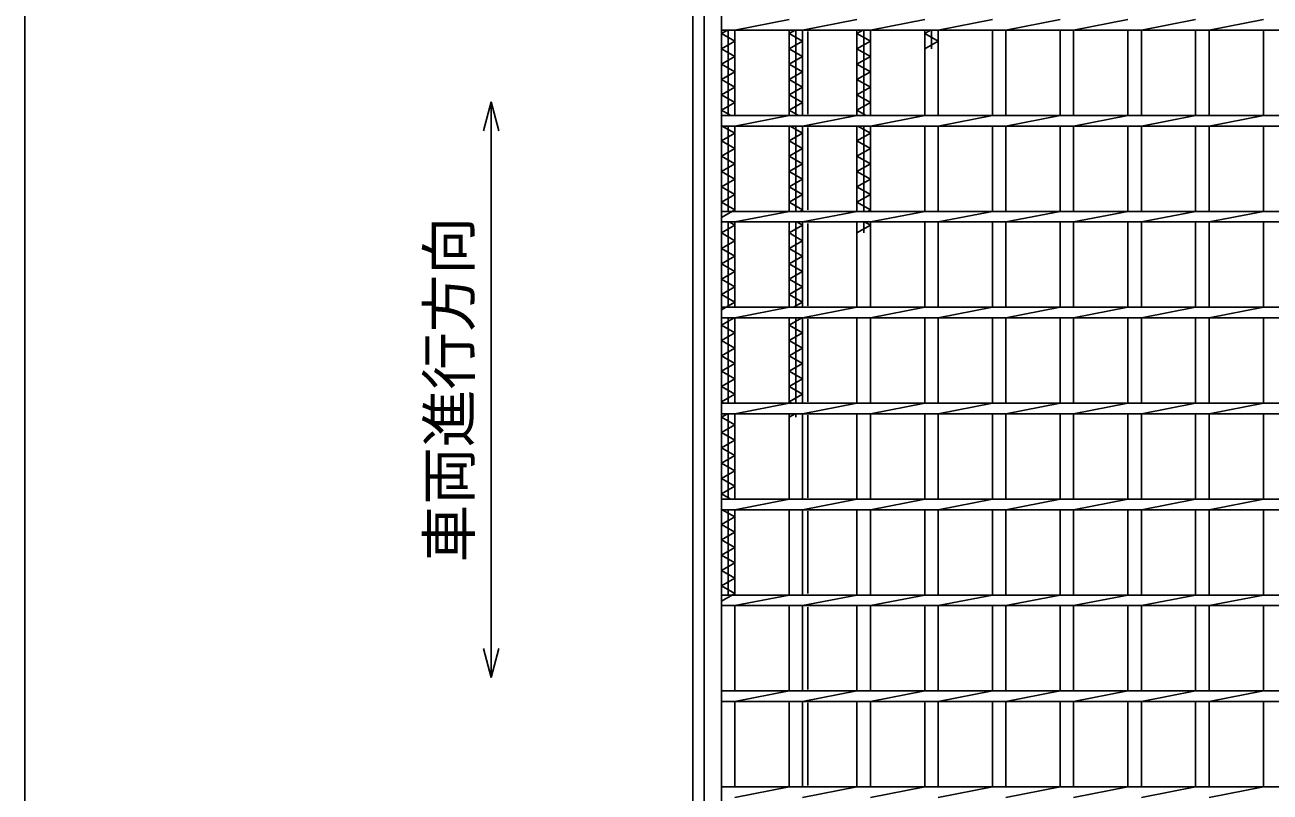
# Model space of a CAD drawing. Units: millimetres, scale not verified. Extents: x -1820 to 1731, y -1282 to 1054.
# Drawn here: x -1729 to -1080, y 4 to 404 of the extents above; entities that cross this region are included whole.
import ezdxf
from ezdxf.enums import TextEntityAlignment as Align

# ---------------------------------------------------------------- set-up
doc = ezdxf.new("R2010")
doc.units = ezdxf.units.MM
doc.header["$LTSCALE"] = 10
for name, color, linetype, lineweight in [('0_2', 150, 'Continuous', 25), ('16', 3, 'Continuous', 25), ('19', 6, 'Continuous', 25)]:
    doc.layers.add(name, color=color, linetype=linetype, lineweight=lineweight)
doc.styles.add('ベクトル', font='')
doc.styles.get('ベクトル').set_extended_font_data('ベクトル')

msp = doc.modelspace()

# ---------------------------------------------------------------- linework, layer by layer
at = {"layer": '0_2'}
msp.add_line((-1729, -1146.5), (-1729, 1053.5), dxfattribs=at)
at = {"layer": '0_2', "color": 4}
for p, q in [((-1486, 363.83), (-1490, 348.83)), ((-1482, 348.83), (-1486, 363.83)), ((-1486, 363.83), (-1486, 63.83)), ((-1486, 63.83), (-1490, 78.83)), ((-1482, 78.83), (-1486, 63.83))]:
    msp.add_line(p, q, dxfattribs=at)
at = {"layer": '16'}
for p, q in [((-1366, -291.5), (-1366, 599.5)), ((-1366, 401.25), (-1366, 406.75)), ((-1359, 401.25), (-1330.7, 406.75)), ((-1323.7, 401.25), (-1295.4, 406.75)), ((-1288.4, 401.25), (-1260.1, 406.75)), ((-1253.1, 401.25), (-1224.8, 406.75)), ((-1217.8, 401.25), (-1189.5, 406.75)), ((-1182.5, 401.25), (-1154.2, 406.75)), ((-1147.2, 401.25), (-1118.9, 406.75)), ((-1111.9, 401.25), (-1083.6, 406.75)), ((-1366, 401.25), (-476, 401.25)), ((-1366, 399.5), (-1362.94, 401.25)), ((-1359, 395.5), (-1366, 399.5)), ((-1362.5, 356.75), (-1362.5, 401.25)), ((-1359, 356.75), (-1359, 401.25)), ((-1330.7, 356.75), (-1330.7, 401.25)), ((-1330.7, 399.5), (-1327.64, 401.25)), ((-1323.7, 395.5), (-1330.7, 399.5)), ((-1327.2, 356.75), (-1327.2, 401.25)), ((-1323.7, 356.75), (-1323.7, 401.25)), ((-1295.4, 356.75), (-1295.4, 401.25)), ((-1295.4, 399.5), (-1292.34, 401.25)), ((-1288.4, 395.5), (-1295.4, 399.5)), ((-1291.9, 356.75), (-1291.9, 401.25)), ((-1288.4, 356.75), (-1288.4, 401.25)), ((-1260.1, 356.75), (-1260.1, 401.25)), ((-1260.1, 399.5), (-1257.04, 401.25)), ((-1253.1, 395.5), (-1260.1, 399.5)), ((-1256.6, 391.5), (-1256.6, 401.25)), ((-1253.1, 356.75), (-1253.1, 401.25)), ((-1224.8, 356.75), (-1224.8, 401.25)), ((-1217.8, 356.75), (-1217.8, 401.25)), ((-1189.5, 356.75), (-1189.5, 401.25)), ((-1182.5, 356.75), (-1182.5, 401.25)), ((-1154.2, 356.75), (-1154.2, 401.25)), ((-1147.2, 356.75), (-1147.2, 401.25)), ((-1118.9, 356.75), (-1118.9, 401.25)), ((-1111.9, 356.75), (-1111.9, 401.25)), ((-1083.6, 356.75), (-1083.6, 401.25)), ((-1366, 391.5), (-1359, 395.5)), ((-1359, 387.5), (-1366, 391.5)), ((-1330.7, 391.5), (-1323.7, 395.5)), ((-1323.7, 387.5), (-1330.7, 391.5)), ((-1295.4, 391.5), (-1288.4, 395.5)), ((-1288.4, 387.5), (-1295.4, 391.5)), ((-1260.1, 391.5), (-1253.1, 395.5)), ((-1366, 383.5), (-1359, 387.5)), ((-1359, 379.5), (-1366, 383.5)), ((-1330.7, 383.5), (-1323.7, 387.5)), ((-1323.7, 379.5), (-1330.7, 383.5)), ((-1295.4, 383.5), (-1288.4, 387.5)), ((-1288.4, 379.5), (-1295.4, 383.5)), ((-1366, 375.5), (-1359, 379.5)), ((-1330.7, 375.5), (-1323.7, 379.5)), ((-1295.4, 375.5), (-1288.4, 379.5)), ((-1359, 371.5), (-1366, 375.5)), ((-1366, 367.5), (-1359, 371.5)), ((-1323.7, 371.5), (-1330.7, 375.5)), ((-1330.7, 367.5), (-1323.7, 371.5)), ((-1288.4, 371.5), (-1295.4, 375.5)), ((-1295.4, 367.5), (-1288.4, 371.5)), ((-1359, 363.5), (-1366, 367.5)), ((-1366, 359.5), (-1359, 363.5)), ((-1323.7, 363.5), (-1330.7, 367.5)), ((-1330.7, 359.5), (-1323.7, 363.5)), ((-1288.4, 363.5), (-1295.4, 367.5)), ((-1295.4, 359.5), (-1288.4, 363.5)), ((-1361.19, 356.75), (-1366, 359.5)), ((-1325.89, 356.75), (-1330.7, 359.5)), ((-1290.59, 356.75), (-1295.4, 359.5)), ((-1366, 356.75), (-476, 356.75)), ((-1366, 351.25), (-1366, 356.75)), ((-1366, 351.25), (-476, 351.25)), ((-1359, 347.5), (-1365.56, 351.25)), ((-1362.5, 306.75), (-1362.5, 351.25)), ((-1359, 351.25), (-1330.7, 356.75)), ((-1359, 306.75), (-1359, 351.25)), ((-1330.7, 306.75), (-1330.7, 351.25)), ((-1323.7, 347.5), (-1330.26, 351.25)), ((-1327.2, 306.75), (-1327.2, 351.25)), ((-1323.7, 351.25), (-1295.4, 356.75)), ((-1323.7, 306.75), (-1323.7, 351.25)), ((-1295.4, 306.75), (-1295.4, 351.25)), ((-1288.4, 347.5), (-1294.96, 351.25)), ((-1291.9, 306.75), (-1291.9, 351.25)), ((-1288.4, 351.25), (-1260.1, 356.75)), ((-1288.4, 306.75), (-1288.4, 351.25)), ((-1260.1, 306.75), (-1260.1, 351.25)), ((-1253.1, 351.25), (-1224.8, 356.75)), ((-1253.1, 306.75), (-1253.1, 351.25)), ((-1224.8, 306.75), (-1224.8, 351.25)), ((-1217.8, 351.25), (-1189.5, 356.75)), ((-1217.8, 306.75), (-1217.8, 351.25)), ((-1189.5, 306.75), (-1189.5, 351.25)), ((-1182.5, 351.25), (-1154.2, 356.75)), ((-1182.5, 306.75), (-1182.5, 351.25)), ((-1154.2, 306.75), (-1154.2, 351.25)), ((-1147.2, 351.25), (-1118.9, 356.75)), ((-1147.2, 306.75), (-1147.2, 351.25)), ((-1118.9, 306.75), (-1118.9, 351.25)), ((-1111.9, 351.25), (-1083.6, 356.75)), ((-1111.9, 306.75), (-1111.9, 351.25)), ((-1083.6, 306.75), (-1083.6, 351.25)), ((-1366, 343.5), (-1359, 347.5)), ((-1330.7, 343.5), (-1323.7, 347.5)), ((-1295.4, 343.5), (-1288.4, 347.5)), ((-1359, 339.5), (-1366, 343.5)), ((-1366, 335.5), (-1359, 339.5)), ((-1323.7, 339.5), (-1330.7, 343.5)), ((-1330.7, 335.5), (-1323.7, 339.5)), ((-1288.4, 339.5), (-1295.4, 343.5)), ((-1295.4, 335.5), (-1288.4, 339.5)), ((-1359, 331.5), (-1366, 335.5)), ((-1366, 327.5), (-1359, 331.5)), ((-1323.7, 331.5), (-1330.7, 335.5)), ((-1330.7, 327.5), (-1323.7, 331.5)), ((-1288.4, 331.5), (-1295.4, 335.5)), ((-1295.4, 327.5), (-1288.4, 331.5)), ((-1359, 323.5), (-1366, 327.5)), ((-1323.7, 323.5), (-1330.7, 327.5)), ((-1288.4, 323.5), (-1295.4, 327.5)), ((-1366, 319.5), (-1359, 323.5)), ((-1359, 315.5), (-1366, 319.5)), ((-1330.7, 319.5), (-1323.7, 323.5)), ((-1323.7, 315.5), (-1330.7, 319.5)), ((-1295.4, 319.5), (-1288.4, 323.5)), ((-1288.4, 315.5), (-1295.4, 319.5)), ((-1366, 311.5), (-1359, 315.5)), ((-1359, 307.5), (-1366, 311.5)), ((-1330.7, 311.5), (-1323.7, 315.5)), ((-1323.7, 307.5), (-1330.7, 311.5)), ((-1295.4, 311.5), (-1288.4, 315.5)), ((-1288.4, 307.5), (-1295.4, 311.5)), ((-1366, 303.5), (-1359, 307.5)), ((-1366, 306.75), (-476, 306.75)), ((-1366, 301.25), (-1366, 306.75)), ((-1359, 301.25), (-1330.7, 306.75)), ((-1325.01, 306.75), (-1323.7, 307.5)), ((-1323.7, 301.25), (-1295.4, 306.75)), ((-1289.71, 306.75), (-1288.4, 307.5)), ((-1288.4, 301.25), (-1260.1, 306.75)), ((-1253.1, 301.25), (-1224.8, 306.75)), ((-1217.8, 301.25), (-1189.5, 306.75)), ((-1182.5, 301.25), (-1154.2, 306.75)), ((-1147.2, 301.25), (-1118.9, 306.75)), ((-1111.9, 301.25), (-1083.6, 306.75)), ((-1366, 301.25), (-476, 301.25)), ((-1366, 295.5), (-1359, 299.5)), ((-1362.5, 256.75), (-1362.5, 301.25)), ((-1359, 299.5), (-1362.06, 301.25)), ((-1359, 256.75), (-1359, 301.25)), ((-1330.7, 256.75), (-1330.7, 301.25)), ((-1330.7, 295.5), (-1323.7, 299.5)), ((-1327.2, 256.75), (-1327.2, 301.25)), ((-1323.7, 299.5), (-1326.76, 301.25)), ((-1323.7, 256.75), (-1323.7, 301.25)), ((-1295.4, 256.75), (-1295.4, 301.25)), ((-1295.4, 295.5), (-1288.4, 299.5)), ((-1291.9, 295.5), (-1291.9, 301.25)), ((-1288.4, 299.5), (-1291.46, 301.25)), ((-1288.4, 256.75), (-1288.4, 301.25)), ((-1260.1, 256.75), (-1260.1, 301.25)), ((-1253.1, 256.75), (-1253.1, 301.25)), ((-1224.8, 256.75), (-1224.8, 301.25)), ((-1217.8, 256.75), (-1217.8, 301.25)), ((-1189.5, 256.75), (-1189.5, 301.25)), ((-1182.5, 256.75), (-1182.5, 301.25)), ((-1154.2, 256.75), (-1154.2, 301.25)), ((-1147.2, 256.75), (-1147.2, 301.25)), ((-1118.9, 256.75), (-1118.9, 301.25)), ((-1111.9, 256.75), (-1111.9, 301.25)), ((-1083.6, 256.75), (-1083.6, 301.25)), ((-1359, 291.5), (-1366, 295.5)), ((-1323.7, 291.5), (-1330.7, 295.5)), ((-1366, 287.5), (-1359, 291.5)), ((-1359, 283.5), (-1366, 287.5)), ((-1330.7, 287.5), (-1323.7, 291.5)), ((-1323.7, 283.5), (-1330.7, 287.5)), ((-1366, 279.5), (-1359, 283.5)), ((-1359, 275.5), (-1366, 279.5)), ((-1330.7, 279.5), (-1323.7, 283.5)), ((-1323.7, 275.5), (-1330.7, 279.5)), ((-1366, 271.5), (-1359, 275.5)), ((-1330.7, 271.5), (-1323.7, 275.5)), ((-1359, 267.5), (-1366, 271.5)), ((-1366, 263.5), (-1359, 267.5)), ((-1323.7, 267.5), (-1330.7, 271.5)), ((-1330.7, 263.5), (-1323.7, 267.5)), ((-1359, 259.5), (-1366, 263.5)), ((-1323.7, 259.5), (-1330.7, 263.5)), ((-1366, 255.5), (-1359, 259.5)), ((-1366, 256.75), (-476, 256.75)), ((-1366, 251.25), (-1366, 256.75)), ((-1359, 251.25), (-1330.7, 256.75)), ((-1328.51, 256.75), (-1323.7, 259.5)), ((-1323.7, 251.25), (-1295.4, 256.75)), ((-1288.4, 251.25), (-1260.1, 256.75)), ((-1253.1, 251.25), (-1224.8, 256.75)), ((-1217.8, 251.25), (-1189.5, 256.75)), ((-1182.5, 251.25), (-1154.2, 256.75)), ((-1147.2, 251.25), (-1118.9, 256.75)), ((-1111.9, 251.25), (-1083.6, 256.75)), ((-1366, 251.25), (-476, 251.25)), ((-1366, 247.5), (-1359.44, 251.25)), ((-1359, 243.5), (-1366, 247.5)), ((-1362.5, 206.75), (-1362.5, 251.25)), ((-1359, 206.75), (-1359, 251.25)), ((-1330.7, 206.75), (-1330.7, 251.25)), ((-1330.7, 247.5), (-1324.14, 251.25)), ((-1323.7, 243.5), (-1330.7, 247.5)), ((-1327.2, 206.75), (-1327.2, 251.25)), ((-1323.7, 206.75), (-1323.7, 251.25)), ((-1295.4, 206.75), (-1295.4, 251.25)), ((-1288.4, 206.75), (-1288.4, 251.25)), ((-1260.1, 206.75), (-1260.1, 251.25)), ((-1253.1, 206.75), (-1253.1, 251.25)), ((-1224.8, 206.75), (-1224.8, 251.25)), ((-1217.8, 206.75), (-1217.8, 251.25)), ((-1189.5, 206.75), (-1189.5, 251.25)), ((-1182.5, 206.75), (-1182.5, 251.25)), ((-1154.2, 206.75), (-1154.2, 251.25)), ((-1147.2, 206.75), (-1147.2, 251.25)), ((-1118.9, 206.75), (-1118.9, 251.25)), ((-1111.9, 206.75), (-1111.9, 251.25)), ((-1083.6, 206.75), (-1083.6, 251.25)), ((-1366, 239.5), (-1359, 243.5)), ((-1330.7, 239.5), (-1323.7, 243.5)), ((-1359, 235.5), (-1366, 239.5)), ((-1366, 231.5), (-1359, 235.5)), ((-1323.7, 235.5), (-1330.7, 239.5)), ((-1330.7, 231.5), (-1323.7, 235.5)), ((-1359, 227.5), (-1366, 231.5)), ((-1366, 223.5), (-1359, 227.5)), ((-1323.7, 227.5), (-1330.7, 231.5)), ((-1330.7, 223.5), (-1323.7, 227.5)), ((-1359, 219.5), (-1366, 223.5)), ((-1323.7, 219.5), (-1330.7, 223.5)), ((-1366, 215.5), (-1359, 219.5)), ((-1359, 211.5), (-1366, 215.5)), ((-1330.7, 215.5), (-1323.7, 219.5)), ((-1323.7, 211.5), (-1330.7, 215.5)), ((-1366, 207.5), (-1359, 211.5)), ((-1330.7, 207.5), (-1323.7, 211.5)), ((-1364.69, 206.75), (-1366, 207.5)), ((-1366, 206.75), (-476, 206.75)), ((-1366, 201.25), (-1366, 206.75)), ((-1366, 201.25), (-476, 201.25)), ((-1366, 199.5), (-1362.94, 201.25)), ((-1362.5, 156.75), (-1362.5, 201.25)), ((-1359, 201.25), (-1330.7, 206.75)), ((-1359, 156.75), (-1359, 201.25)), ((-1329.39, 206.75), (-1330.7, 207.5)), ((-1330.7, 156.75), (-1330.7, 201.25)), ((-1330.7, 199.5), (-1327.64, 201.25)), ((-1327.2, 199.5), (-1327.2, 201.25)), ((-1323.7, 201.25), (-1295.4, 206.75)), ((-1323.7, 156.75), (-1323.7, 201.25)), ((-1295.4, 156.75), (-1295.4, 201.25)), ((-1288.4, 201.25), (-1260.1, 206.75)), ((-1288.4, 156.75), (-1288.4, 201.25)), ((-1260.1, 156.75), (-1260.1, 201.25)), ((-1253.1, 201.25), (-1224.8, 206.75)), ((-1253.1, 156.75), (-1253.1, 201.25)), ((-1224.8, 156.75), (-1224.8, 201.25)), ((-1217.8, 201.25), (-1189.5, 206.75)), ((-1217.8, 156.75), (-1217.8, 201.25)), ((-1189.5, 156.75), (-1189.5, 201.25)), ((-1182.5, 201.25), (-1154.2, 206.75)), ((-1182.5, 156.75), (-1182.5, 201.25)), ((-1154.2, 156.75), (-1154.2, 201.25)), ((-1147.2, 201.25), (-1118.9, 206.75)), ((-1147.2, 156.75), (-1147.2, 201.25)), ((-1118.9, 156.75), (-1118.9, 201.25)), ((-1111.9, 201.25), (-1083.6, 206.75)), ((-1111.9, 156.75), (-1111.9, 201.25)), ((-1083.6, 156.75), (-1083.6, 201.25)), ((-1359, 195.5), (-1366, 199.5)), ((-1366, 191.5), (-1359, 195.5)), ((-1359, 187.5), (-1366, 191.5)), ((-1366, 183.5), (-1359, 187.5)), ((-1359, 179.5), (-1366, 183.5)), ((-1366, 175.5), (-1359, 179.5)), ((-1359, 171.5), (-1366, 175.5)), ((-1366, 167.5), (-1359, 171.5)), ((-1359, 163.5), (-1366, 167.5)), ((-1366, 159.5), (-1359, 163.5)), ((-1361.19, 156.75), (-1366, 159.5)), ((-1366, 156.75), (-476, 156.75)), ((-1366, 151.25), (-1366, 156.75)), ((-1359, 151.25), (-1330.7, 156.75)), ((-1323.7, 151.25), (-1295.4, 156.75)), ((-1288.4, 151.25), (-1260.1, 156.75)), ((-1253.1, 151.25), (-1224.8, 156.75)), ((-1217.8, 151.25), (-1189.5, 156.75)), ((-1182.5, 151.25), (-1154.2, 156.75)), ((-1147.2, 151.25), (-1118.9, 156.75)), ((-1111.9, 151.25), (-1083.6, 156.75)), ((-1366, 151.25), (-476, 151.25)), ((-1359, 147.5), (-1365.56, 151.25)), ((-1362.5, 106.75), (-1362.5, 151.25)), ((-1359, 106.75), (-1359, 151.25)), ((-1330.7, 106.75), (-1330.7, 151.25)), ((-1323.7, 106.75), (-1323.7, 151.25)), ((-1295.4, 106.75), (-1295.4, 151.25)), ((-1288.4, 106.75), (-1288.4, 151.25)), ((-1260.1, 106.75), (-1260.1, 151.25)), ((-1253.1, 106.75), (-1253.1, 151.25)), ((-1224.8, 106.75), (-1224.8, 151.25)), ((-1217.8, 106.75), (-1217.8, 151.25)), ((-1189.5, 106.75), (-1189.5, 151.25)), ((-1182.5, 106.75), (-1182.5, 151.25)), ((-1154.2, 106.75), (-1154.2, 151.25)), ((-1147.2, 106.75), (-1147.2, 151.25)), ((-1118.9, 106.75), (-1118.9, 151.25)), ((-1111.9, 106.75), (-1111.9, 151.25)), ((-1083.6, 106.75), (-1083.6, 151.25)), ((-1366, 143.5), (-1359, 147.5)), ((-1359, 139.5), (-1366, 143.5)), ((-1366, 135.5), (-1359, 139.5)), ((-1359, 131.5), (-1366, 135.5)), ((-1366, 127.5), (-1359, 131.5)), ((-1359, 123.5), (-1366, 127.5)), ((-1366, 119.5), (-1359, 123.5)), ((-1359, 115.5), (-1366, 119.5)), ((-1366, 111.5), (-1359, 115.5)), ((-1359, 107.5), (-1366, 111.5)), ((-1366, 103.5), (-1359, 107.5)), ((-1366, 106.75), (-476, 106.75)), ((-1366, 101.25), (-1366, 106.75)), ((-1359, 101.25), (-1330.7, 106.75)), ((-1323.7, 101.25), (-1295.4, 106.75)), ((-1288.4, 101.25), (-1260.1, 106.75)), ((-1253.1, 101.25), (-1224.8, 106.75)), ((-1217.8, 101.25), (-1189.5, 106.75)), ((-1182.5, 101.25), (-1154.2, 106.75)), ((-1147.2, 101.25), (-1118.9, 106.75)), ((-1111.9, 101.25), (-1083.6, 106.75)), ((-1366, 101.25), (-476, 101.25)), ((-1359, 56.75), (-1359, 101.25)), ((-1330.7, 56.75), (-1330.7, 101.25)), ((-1323.7, 56.75), (-1323.7, 101.25)), ((-1295.4, 56.75), (-1295.4, 101.25)), ((-1288.4, 56.75), (-1288.4, 101.25)), ((-1260.1, 56.75), (-1260.1, 101.25)), ((-1253.1, 56.75), (-1253.1, 101.25)), ((-1224.8, 56.75), (-1224.8, 101.25)), ((-1217.8, 56.75), (-1217.8, 101.25)), ((-1189.5, 56.75), (-1189.5, 101.25)), ((-1182.5, 56.75), (-1182.5, 101.25)), ((-1154.2, 56.75), (-1154.2, 101.25)), ((-1147.2, 56.75), (-1147.2, 101.25)), ((-1118.9, 56.75), (-1118.9, 101.25)), ((-1111.9, 56.75), (-1111.9, 101.25)), ((-1083.6, 56.75), (-1083.6, 101.25)), ((-1366, 56.75), (-476, 56.75)), ((-1366, 51.25), (-1366, 56.75)), ((-1359, 51.25), (-1330.7, 56.75)), ((-1323.7, 51.25), (-1295.4, 56.75)), ((-1288.4, 51.25), (-1260.1, 56.75)), ((-1253.1, 51.25), (-1224.8, 56.75)), ((-1217.8, 51.25), (-1189.5, 56.75)), ((-1182.5, 51.25), (-1154.2, 56.75)), ((-1147.2, 51.25), (-1118.9, 56.75)), ((-1111.9, 51.25), (-1083.6, 56.75)), ((-1366, 51.25), (-476, 51.25)), ((-1359, 6.75), (-1359, 51.25)), ((-1330.7, 6.75), (-1330.7, 51.25)), ((-1323.7, 6.75), (-1323.7, 51.25)), ((-1295.4, 6.75), (-1295.4, 51.25)), ((-1288.4, 6.75), (-1288.4, 51.25)), ((-1260.1, 6.75), (-1260.1, 51.25)), ((-1253.1, 6.75), (-1253.1, 51.25)), ((-1224.8, 6.75), (-1224.8, 51.25)), ((-1217.8, 6.75), (-1217.8, 51.25)), ((-1189.5, 6.75), (-1189.5, 51.25)), ((-1182.5, 6.75), (-1182.5, 51.25)), ((-1154.2, 6.75), (-1154.2, 51.25)), ((-1147.2, 6.75), (-1147.2, 51.25)), ((-1118.9, 6.75), (-1118.9, 51.25)), ((-1111.9, 6.75), (-1111.9, 51.25)), ((-1083.6, 6.75), (-1083.6, 51.25)), ((-1366, 6.75), (-476, 6.75)), ((-1366, 1.25), (-1366, 6.75)), ((-1359, 1.25), (-1330.7, 6.75)), ((-1323.7, 1.25), (-1295.4, 6.75)), ((-1288.4, 1.25), (-1260.1, 6.75)), ((-1253.1, 1.25), (-1224.8, 6.75)), ((-1217.8, 1.25), (-1189.5, 6.75)), ((-1182.5, 1.25), (-1154.2, 6.75)), ((-1147.2, 1.25), (-1118.9, 6.75)), ((-1111.9, 1.25), (-1083.6, 6.75))]:
    msp.add_line(p, q, dxfattribs=at)
at = {"layer": '19'}
for p, q in [((-1381, -306), (-1381, 614)), ((-1375, -300), (-1375, 608)), ((-1321, 357.5), (-1321, 400.5)), ((-1321, 307.5), (-1321, 350.5)), ((-1321, 257.5), (-1321, 300.5)), ((-1321, 207.5), (-1321, 250.5)), ((-1321, 157.5), (-1321, 200.5)), ((-1321, 107.5), (-1321, 150.5)), ((-1321, 57.5), (-1321, 100.5)), ((-1321, 7.5), (-1321, 50.5))]:
    msp.add_line(p, q, dxfattribs=at)

# ---------------------------------------------------------------- texts
at = {"layer": '0_2', "color": 2, "style": 'ベクトル'}
msp.add_text('車両進行方向', height=21.99, rotation=90, dxfattribs=at).set_placement((-1508, 123.83), align=Align.MIDDLE_LEFT)

doc.saveas('drawing.dxf')
